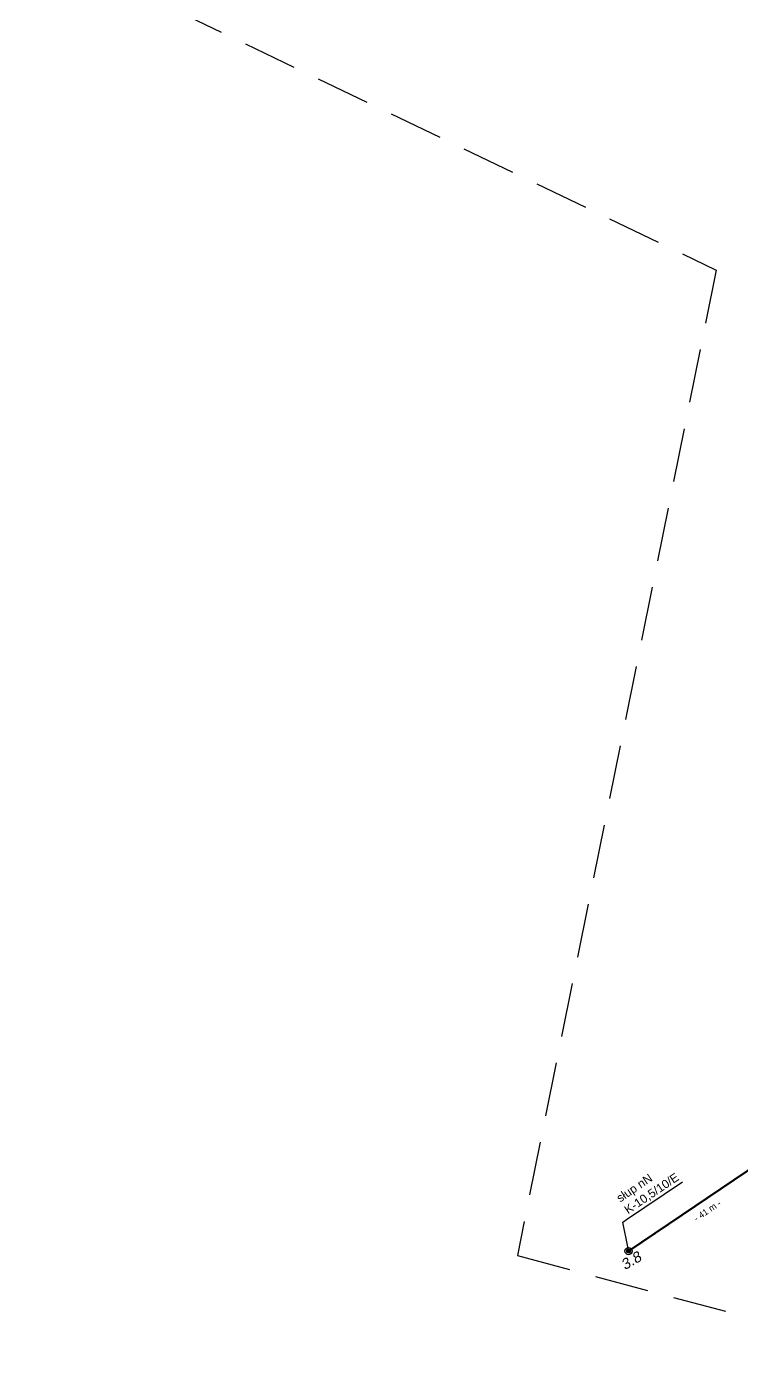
# Model space of a CAD drawing. Header units: millimetres. Extents: x 7530081 to 7533485, y 5764674 to 5768549.
# Drawn here: x 7530257.7 to 7530426, y 5767839.8 to 5768156.2 of the extents above; entities that cross this region are included whole.
import ezdxf
from ezdxf import colors
from ezdxf.entities.mleader import LeaderData, LeaderLine
from ezdxf.math import Vec2, Vec3

# ---------------------------------------------------------------- set-up
doc = ezdxf.new("R2010")
doc.units = ezdxf.units.MM
doc.linetypes.add('DASHED', pattern=[19.05, 12.7, -6.35])
for name, color, linetype, lineweight in [('!TELE', 3, 'Continuous', 50), ('!wymiary', 7, 'Continuous', 25), ('_numery', 7, 'Continuous', 40)]:
    doc.layers.add(name, color=color, linetype=linetype, lineweight=lineweight)
for name, color, linetype in [('!trafo', 6, 'DASHED'), ('_MM opisy', 7, 'Continuous'), ('_MM slupy', 5, 'Continuous')]:
    doc.layers.add(name, color=color, linetype=linetype)
doc.styles.get("Standard").update_dxf_attribs({"font": 'ARIAL.TTF'})
doc.dimstyles.new('opis linie', dxfattribs={"dimtxt": 1.5, "dimasz": 0.18, "dimexe": 0.18, "dimexo": 0.0625, "dimgap": 2.5, "dimtad": 4, "dimdec": 0, "dimzin": 0, "dimdsep": 46, "dimtxsty": 'Standard', "dimcen": 0.09, "dimse1": 1, "dimse2": 1, "dimsd1": 1, "dimsd2": 1, "dimclrt": 256, "dimadec": 0, "dimazin": 0, "dimtfac": 1, "dimtdec": 0, "dimtofl": 0, "dimtmove": 0, "dimatfit": 3, "dimfxl": 1, "dimtfill": 1, "dimtolj": 1, "dimtzin": 0, "dimarcsym": 0})

# ---------------------------------------------------------------- blocks, each defined once
blk = doc.blocks.new('E')
at = {"layer": '_MM slupy'}
h = blk.add_hatch(color=256, dxfattribs=at)
h.dxf.hatch_style = 1
h.paths.add_polyline_path([(0.27, 0.37, 1), (-0.27, -0.37, 1)])
for radius in [0.857, 0.457]:
    blk.add_circle((0, 0), radius, dxfattribs=at)
blk = doc.blocks.new('*D434')
at = {"layer": '!wymiary', "insert": (7530418.05, 5767877.36), "char_height": 1.5, "attachment_point": 5, "rotation": 34.0129, "bg_fill": 3, "box_fill_scale": 1.1, "bg_fill_color": 9, "bg_fill_true_color": 13158600, "bg_fill_transparency": 0}
blk.add_mtext('\\A1;- 41 m -', dxfattribs=at)

msp = doc.modelspace()

# ---------------------------------------------------------------- linework, layer by layer
at = {"layer": '!TELE', "color": 5}
msp.add_lwpolyline([(7530399.49, 5767867.85), (7530433.81, 5767891.01), (7530467.1, 5767914.62), (7530499.42, 5767935.27), (7530537.28, 5767960.29), (7530565.79, 5767980.47), (7530571.11, 5768027.91), (7530575.78, 5768072.07)], dxfattribs=at)
at = {"layer": '!trafo', "color": 3}
msp.add_lwpolyline([(7530381.78, 5768390.66), (7530257.65, 5768176.95), (7530420.16, 5768098.91), (7530373.28, 5767866.78), (7530474.21, 5767839.79), (7530703.76, 5767887.9), (7530748.48, 5767928.26), (7530563.06, 5768220.57), (7530958.99, 5768420.18), (7531286.21, 5768218.39), (7531332.02, 5768339.46), (7530931.72, 5768548.88), (7530523.79, 5768329.65), (7530381.78, 5768390.66)], close=True, dxfattribs=at)

# ---------------------------------------------------------------- next in the draw order: leaders
at = {"layer": '_MM opisy'}
ml = msp.add_multileader_mtext('Standard', dxfattribs=at)
ml.set_content('\\pxql;słup nN\\PK-10,5/10/E', color=256)
ml.set_leader_properties()
ml.build(insert=Vec2(0, 0))
ml.multileader.update_dxf_attribs({"has_text_frame": 1, "text_left_attachment_type": 5, "text_right_attachment_type": 5, "dogleg_length": 1, "arrow_head_size": 1})
ctx = ml.context
ctx.base_point, ctx.char_height, ctx.arrow_head_size, ctx.landing_gap_size, ctx.plane_origin, ctx.plane_x_axis, ctx.plane_y_axis = Vec3(7530398.98, 5767875.24), 2, 1, 1, Vec3(7530401.71, 5767867.63), Vec3(0.828911, 0.55938), Vec3(-0.55938, 0.828911)
ctx.left_attachment, ctx.right_attachment = 5, 5
notes = []
notes.append((ctx, [(0, (1, 1, 0), (7530398.15, 5767874.68), (0.828911, 0.55938), 1, [(0, [(7530399.49, 5767867.85), (7530398.15, 5767874.68)], 0, [])])]))
ctx.mtext.insert, ctx.mtext.text_direction, ctx.mtext.rotation, ctx.mtext.flow_direction = Vec3(7530396.36, 5767880.9), Vec3(0.828911, 0.55938), 0.593638, 5
ctx.mtext.has_bg_fill, ctx.mtext.bg_color, ctx.mtext.bg_scale_factor, ctx.mtext.bg_transparency, ctx.mtext.use_window_bg_color = 1, -1023410175, 1, 0, 1
for ctx, leaders in notes:
    for number, flags, end, landing, length, lines in leaders:
        leader = LeaderData()
        leader.index, (leader.has_last_leader_line, leader.has_dogleg_vector, leader.attachment_direction) = number, flags
        leader.last_leader_point, leader.dogleg_vector, leader.dogleg_length = Vec3(end), Vec3(landing), length
        for number, points, colour, breaks in lines:
            line = LeaderLine()
            line.index, line.vertices, line.color, line.breaks = number, Vec3.list(points), colors.encode_raw_color(colour), breaks
            leader.lines.append(line)
        ctx.leaders.append(leader)

# ---------------------------------------------------------------- next in the draw order: block references
at = {"rotation": 34.01293794143608}
msp.add_blockref('E', (7530399.49, 5767867.85), dxfattribs=at)

# ---------------------------------------------------------------- next in the draw order: dimensions: what is measured, and where the dimension line sits
at = {"layer": '!wymiary'}
dim = msp.add_aligned_dim(p1=(7530433.81, 5767891.01), p2=(7530399.49, 5767867.85), distance=-0.75, dimstyle='opis linie', override={"dimpost": '- <> m -'}, dxfattribs=at)
dim.commit()
dim.dimension.update_dxf_attribs({"geometry": '*D434', "text_midpoint": (7530418.05, 5767877.36)})

# ---------------------------------------------------------------- next in the draw order: texts
at = {"layer": '_numery', "oblique": 10}
msp.add_text('3.8', height=2.5, rotation=30.2257, dxfattribs=at).set_placement((7530398.59, 5767863.29))

doc.saveas('drawing.dxf')
